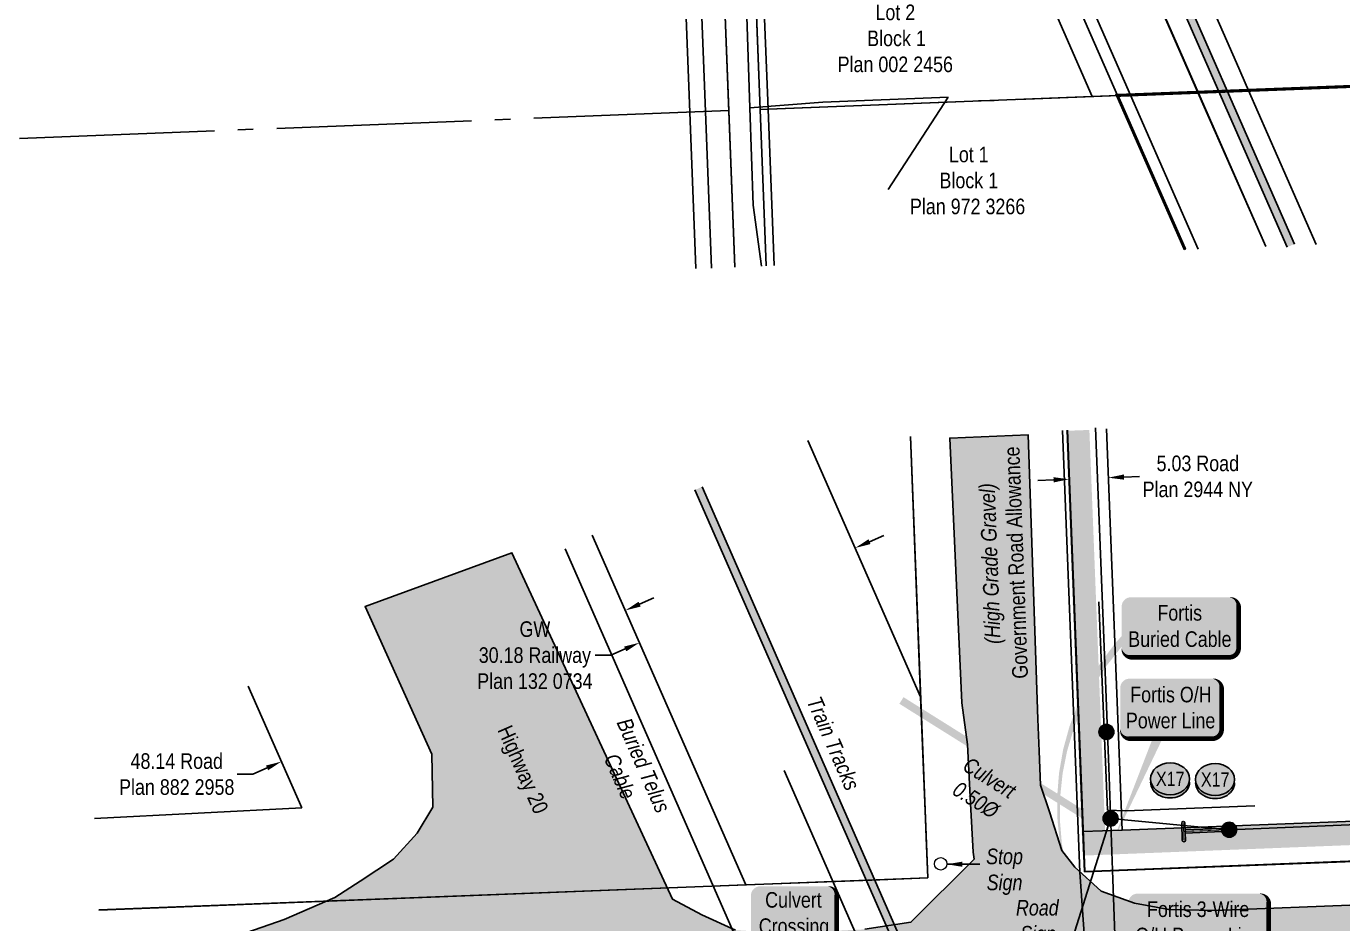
# Model space of a CAD drawing. Extents: x 665644 to 689199, y 5825051 to 5844826.
# Drawn here: x 687827 to 688671, y 5834488 to 5835063 of the extents above; entities that cross this region are included whole.
import ezdxf
from ezdxf.enums import TextEntityAlignment as Align

# ---------------------------------------------------------------- set-up
doc = ezdxf.new("R2010")
doc.units = 0
doc.header["$LTSCALE"] = 5
doc.header["$PDSIZE"] = 0.5
for name, pattern in [('BORDER2', [22.225, 6.35, -3.175, 6.35, -3.175, 0, -3.175]), ('foc-QUARTERLINE', [33, 25, -3, 2, -3]), ('foc-RAIL', [35, 25, -10]), ('POWERLINE5', [7.8, 2.4, -0.6, 0.6, -0.6, 0.6, -0.6, 2.4])]:
    doc.linetypes.add(name, pattern=pattern)
doc.layers.get('Defpoints').update_dxf_attribs({"color": 9})
for name, color, linetype in [('AS-CABLE', 224, 'foc-CABLE'), ('AS-FENCE', 48, 'foc-FENCE'), ('AS-POWER', 104, 'foc-POWER'), ('AS-POWER-EXISTING', 72, 'POWERLINE5'), ('AS-POWER-T', 104, 'Continuous'), ('AS-RAILWAY', 13, 'TRACKS'), ('AS-ROADS', 254, 'Continuous'), ('AS-SYMBOL', 7, 'Continuous'), ('AS-TELEPHONE', 224, 'foc-TEL'), ('AS-TELEPHONE-T', 224, 'Continuous'), ('CG-NOTES', 7, 'Continuous'), ('F-RW', 190, 'Continuous'), ('L-QSEC', 8, 'foc-QUARTERLINE'), ('L-ROAD-T', 7, 'Continuous'), ('L-SEC', 7, 'Continuous'), ('L-TITLEDB', 4, 'Continuous'), ('L-TITLEDB-T', 4, 'Continuous'), ('P-CROSSINGS', 250, 'Continuous')]:
    doc.layers.add(name, color=color, linetype=linetype)
doc.layers.add('AS-COUNTY', color=7, linetype='BORDER2', lineweight=60, true_color=0xcc33ff)
doc.layers.add('AS-GENERAL', color=48, linetype='Continuous', lineweight=18)
doc.layers.add('T-TEXT', color=48, linetype='Continuous', lineweight=18)
doc.layers.add('P-PROPOSED-WL5', color=7, linetype='Continuous', true_color=0xbe647c)
doc.styles.add('175L', font='ARIALN.TTF', dxfattribs={"height": 20})
doc.styles.add('80', font='ARIALN.TTF', dxfattribs={"height": 10})
doc.styles.add('80CG', font='ARIALN.TTF', dxfattribs={"height": 10})
doc.styles.add('80L', font='ARIALN.TTF', dxfattribs={"height": 10})
doc.styles.add('80LS', font='ARIALNI.TTF', dxfattribs={"height": 10})
doc.styles.add('Crossing', font='ARIALN.TTF', dxfattribs={"height": 10})
doc.styles.add('foc-LtypeFont', font='ARIALN.TTF', dxfattribs={"height": 7.35})
doc.linetypes.add('foc-CABLE', pattern='A,2,-1,["C",foc-LtypeFont,S=0.2,R=0,X=-0.625,Y=-0.75],-1.24,8', length=12.24)
doc.linetypes.add('foc-FENCE', pattern='A,10,-1,["X",foc-LtypeFont,S=0.2,R=0,X=-0.625,Y=-0.75],-1.24', length=12.24)
doc.linetypes.add('foc-POWER', pattern='A,6,-1,["P",foc-LtypeFont,S=0.2,R=0,X=-0.625,Y=-0.75],-1.24,4', length=12.24)
doc.linetypes.add('foc-TEL', pattern='A,2,-1,["T",foc-LtypeFont,S=0.2,R=0,X=-0.425,Y=-0.75],-1.24,8', length=12.24)
doc.linetypes.add('foc-TEL-NOLINE', pattern='A,0,-2,["T",foc-LtypeFont,S=0.2,R=0,X=-0.425,Y=-0.75],-10.24', length=12.24)
doc.linetypes.add('TRACKS', pattern='A,3.81,[130,ltypeshp1.shx,S=6.35,R=0,X=0,Y=0],3.81', length=7.62)
doc.dimstyles.new('Compass 5 000', dxfattribs={"dimscale": 5, "dimtxt": 9, "dimasz": 2, "dimexe": 0.2, "dimexo": 0.0625, "dimgap": 0.5, "dimtad": 0, "dimtih": 1, "dimtoh": 1, "dimzin": 0, "dimdsep": 46, "dimtxsty": '80CG', "dimcen": 0.1, "dimse1": 1, "dimse2": 1, "dimclrd": 256, "dimclrt": 256, "dimaunit": 1, "dimadec": 4, "dimazin": 0, "dimtfac": 0.06, "dimtofl": 0, "dimtmove": 0, "dimatfit": 1, "dimfxl": 0.2, "dimtolj": 1, "dimtzin": 0, "dimlwd": -1, "dimarcsym": 0})

# ---------------------------------------------------------------- blocks, each defined once
blk = doc.blocks.new('*U695')
h = blk.add_hatch(color=254)
edge = h.paths.add_edge_path()
edge.add_line((-21.5, -20), (21.5, -20))
edge.add_arc((21.5, -14), 6, 270, 360)
edge.add_line((27.5, -14), (27.5, 12.5))
edge.add_arc((21.5, 12.5), 6, 0, 90)
edge.add_line((21.5, 18.5), (-21.5, 18.5))
edge.add_arc((-21.5, 12.5), 6, 90, 180)
edge.add_line((-27.5, 12.5), (-27.5, -14))
edge.add_arc((-21.5, -14), 6, 180, 270)
at = {"color": 160, "flags": 128}
blk.add_lwpolyline([(-21.5, -20, 3, 3, 0), (21.5, -20, 3, 3, 0.414214), (27.5, -14, 3, 3, 0), (27.5, 12.5, 3, 0, 0.414214), (21.5, 18.5, 0, 0, 0), (-21.5, 18.5, 0, 0, 0.414214), (-27.5, 12.5, 0, 0, 0), (-27.5, -14, 0, 3, 0.414214)], format="xyseb", close=True, dxfattribs=at)
at = {"color": 160, "style": '80'}
blk.add_attdef('ENTER_TEXT_001', (-26.85, -4.92), '', height=10, dxfattribs=at)
blk = doc.blocks.new('*D2680')
at = {"layer": 'Defpoints', "color": 0, "transparency": 16777216}
for p in [(688495.76, 5834775.46), (688520.88, 5834776.44), (688520.98, 5834773.98)]:
    blk.add_point(p, dxfattribs=at)
at = {"layer": 'L-TITLEDB-T', "transparency": 16777216}
for p, q in [((688530.97, 5834774.37), (688540.96, 5834774.76)), ((688485.86, 5834772.61), (688475.87, 5834772.21))]:
    blk.add_line(p, q, dxfattribs=at)
for points in [[(688485.8, 5834774.27), (688485.93, 5834770.94), (688495.86, 5834773)], [(688530.9, 5834776.04), (688531.03, 5834772.71), (688520.98, 5834773.98)]]:
    blk.add_solid(points, dxfattribs=at)
at = {"layer": 'L-TITLEDB-T', "transparency": 16777216, "insert": (688578.32, 5834774.76), "char_height": 10, "attachment_point": 5, "style": '80CG'}
blk.add_mtext('\\A1;5.03 Road\\PPlan 2944 NY', dxfattribs=at)
blk = doc.blocks.new('*D2681')
at = {"layer": 'Defpoints', "color": 0, "transparency": 16777216}
for p in [(688208.18, 5834696.15), (687987.72, 5834599.23), (687990.93, 5834591.93)]:
    blk.add_point(p, dxfattribs=at)
at = {"layer": 'L-TITLEDB-T', "transparency": 16777216}
for p, q in [((688220.54, 5834692.88), (688229.69, 5834696.9)), ((687972.61, 5834583.88), (687962.61, 5834583.88)), ((687981.78, 5834587.91), (687972.61, 5834583.88))]:
    blk.add_line(p, q, dxfattribs=at)
for points in [[(688219.87, 5834694.4), (688221.21, 5834691.35), (688211.38, 5834688.85)], [(687981.1, 5834589.43), (687982.45, 5834586.38), (687990.93, 5834591.93)]]:
    blk.add_solid(points, dxfattribs=at)
at = {"layer": 'L-TITLEDB-T', "transparency": 16777216, "insert": (687923.87, 5834583.88), "char_height": 10, "attachment_point": 5, "style": '80CG'}
blk.add_mtext('\\A1;48.14 Road^JPlan 882 2958', dxfattribs=at)
blk = doc.blocks.new('*D2683')
at = {"layer": 'Defpoints', "color": 0, "transparency": 16777216}
for p in [(688368.65, 5834706.35), (688220.45, 5834668.19), (688230.37, 5834645.61)]:
    blk.add_point(p, dxfattribs=at)
at = {"layer": 'L-TITLEDB-T', "transparency": 16777216}
for p, q in [((688367.89, 5834732.94), (688377.05, 5834736.97)), ((688211.3, 5834664.17), (688202.14, 5834660.14)), ((688202.14, 5834660.14), (688192.14, 5834660.14))]:
    blk.add_line(p, q, dxfattribs=at)
for points in [[(688367.22, 5834734.47), (688368.56, 5834731.42), (688358.73, 5834728.92)], [(688210.63, 5834665.69), (688211.97, 5834662.64), (688220.45, 5834668.19)]]:
    blk.add_solid(points, dxfattribs=at)
at = {"layer": 'L-TITLEDB-T', "transparency": 16777216, "insert": (688153.41, 5834660.14), "char_height": 10, "attachment_point": 5, "style": '80CG'}
blk.add_mtext('\\A1;GW\\P30.18 Railway\\PPlan 132 0734', dxfattribs=at)
blk = doc.blocks.new('*U2677')
h = blk.add_hatch(color=255)
edge = h.paths.add_edge_path()
edge.add_line((-39, -20), (39, -20))
edge.add_arc((39, -14), 6, 270, 360)
edge.add_line((45, -14), (45, 12.5))
edge.add_arc((39, 12.5), 6, 0, 90)
edge.add_line((39, 18.5), (-39, 18.5))
edge.add_arc((-39, 12.5), 6, 90, 180)
edge.add_line((-45, 12.5), (-45, -14))
edge.add_arc((-39, -14), 6, 180, 270)
at = {"color": 104, "flags": 128}
blk.add_lwpolyline([(-39, -20, 3, 3, 0), (39, -20, 3, 3, 0.414214), (45, -14, 3, 3, 0), (45, 12.5, 3, 0, 0.414214), (39, 18.5, 0, 0, 0), (-39, 18.5, 0, 0, 0.414214), (-45, 12.5, 0, 0, 0), (-45, -14, 0, 3, 0.414214)], format="xyseb", close=True, dxfattribs=at)
blk.add_lwpolyline([(-50.83, -57.07, 0, 7.5, 0), (0, 0, 0, 0, 0)], format="xyseb", dxfattribs=at)
at = {"color": 104, "style": '80'}
blk.add_attdef('ENTER_TEXT_001', (-26.85, -4.92), '', height=10, dxfattribs=at)
blk = doc.blocks.new('*U2678')
h = blk.add_hatch(color=255)
h.dxf.hatch_style = 1
edge = h.paths.add_edge_path()
edge.add_arc((-0.04, 1.1), 0.2, 2.3192, 182.3192, ccw=False)
edge.add_line((0.16, 1.11), (0.21, -0.19))
edge.add_line((0.21, -0.19), (0.24, -1.09))
edge.add_arc((0.04, -1.1), 0.2, -177.6808, 2.3192, ccw=False)
edge.add_line((-0.16, -1.11), (-0.24, 1.09))
h = blk.add_hatch(color=255)
h.dxf.hatch_style = 1
edge = h.paths.add_edge_path()
edge.add_arc((5.85, 0.24), 0.2, -87.6808, 92.3192, ccw=False)
edge.add_line((5.86, 0.04), (0.21, -0.19))
edge.add_line((0.21, -0.19), (0.19, 0.21))
edge.add_line((0.19, 0.21), (5.84, 0.44))
at = {"color": 255}
blk.add_lwpolyline([(-0.24, 1.09, -1), (0.16, 1.11), (0.21, -0.19), (0.24, -1.09, -1), (-0.16, -1.11)], format="xyb", close=True, dxfattribs=at)
at = {"color": 72, "const_width": 0.1, "flags": 128}
for points in [[(-0.04, 1.1), (0.04, -1.1)], [(5.85, 0.24), (0, 0)]]:
    blk.add_lwpolyline(points, dxfattribs=at)
at = {"color": 255, "flags": 128}
blk.add_lwpolyline([(5.84, 0.44, -1), (5.86, 0.04), (0.21, -0.19), (0.19, 0.21)], format="xyb", close=True, dxfattribs=at)
blk = doc.blocks.new('xing2')
h = blk.add_hatch(color=50)
h.dxf.hatch_style = 1
edge = h.paths.add_edge_path()
edge.add_ellipse((0, 0), major_axis=(-12.5, 0), ratio=0.816297, start_angle=0, end_angle=360)
h = blk.add_hatch(color=250)
h.dxf.hatch_style = 1
edge = h.paths.add_edge_path()
edge.add_ellipse((0, -2.05), major_axis=(-12.5, 0), ratio=0.816297, start_angle=0, end_angle=180)
edge.add_line((12.5, -2.05), (12.5, 0))
edge.add_ellipse((0, 0), major_axis=(-12.5, 0), ratio=0.816297, start_angle=0, end_angle=180, ccw=False)
edge.add_line((-12.5, 0), (-12.5, -2.05))
at = {"color": 250}
blk.add_ellipse((0, 0), major_axis=(-12.5, 0), ratio=0.816297, dxfattribs=at)
blk.add_ellipse((0, -2.05), major_axis=(-12.5, 0), ratio=0.816297, start_param=0, end_param=3.141593, dxfattribs=at)
at = {"color": 250, "style": 'Crossing'}
blk.add_attdef('CROSSING', text='', height=9, dxfattribs=at).set_placement((0.09, 0.02), align=Align.MIDDLE_CENTER)
at = {"color": 250, "style": 'Crossing', "flags": 1}
for tag, p in [('OWNER', (0.09, -12.49)), ('DESCRIPTION', (0.09, -25.77)), ('LOCATION', (0.09, -39.3)), ('DWG_REF', (0.09, -52.84))]:
    blk.add_attdef(tag, text='', height=9, dxfattribs=at).set_placement(p, align=Align.MIDDLE_CENTER)
blk = doc.blocks.new('POWERPOLE')
h = blk.add_hatch(color=255)
edge = h.paths.add_edge_path()
edge.add_arc((0, 0), 0.96, 0, 360)
at = {"linetype": 'Continuous'}
for p, q in [((0.68, -0.68), (-0.68, 0.68)), ((-0.68, -0.68), (0.68, 0.68))]:
    blk.add_line(p, q, dxfattribs=at)
blk.add_circle((0, 0), 0.96, dxfattribs=at)
blk = doc.blocks.new('*U2679')
h = blk.add_hatch(color=255)
edge = h.paths.add_edge_path()
edge.add_line((-26.5, -20), (26.5, -20))
edge.add_arc((26.5, -14), 6, 270, 360)
edge.add_line((32.5, -14), (32.5, 12.5))
edge.add_arc((26.5, 12.5), 6, 0, 90)
edge.add_line((26.5, 18.5), (-26.5, 18.5))
edge.add_arc((-26.5, 12.5), 6, 90, 180)
edge.add_line((-32.5, 12.5), (-32.5, -14))
edge.add_arc((-26.5, -14), 6, 180, 270)
at = {"color": 104, "flags": 128}
blk.add_lwpolyline([(-26.5, -20, 3, 3, 0), (26.5, -20, 3, 3, 0.414214), (32.5, -14, 3, 3, 0), (32.5, 12.5, 3, 0, 0.414214), (26.5, 18.5, 0, 0, 0), (-26.5, 18.5, 0, 0, 0.414214), (-32.5, 12.5, 0, 0, 0), (-32.5, -14, 0, 3, 0.414214)], format="xyseb", close=True, dxfattribs=at)
blk.add_lwpolyline([(-38.12, -88.27, 0, 7.5, 0), (0, 0, 0, 0, 0)], format="xyseb", dxfattribs=at)
at = {"color": 104, "style": '80'}
blk.add_attdef('ENTER_TEXT_001', (-26.85, -4.92), '', height=10, dxfattribs=at)
blk = doc.blocks.new('*U2584')
h = blk.add_hatch(color=255)
edge = h.paths.add_edge_path()
edge.add_line((-31.5, -20), (31.5, -20))
edge.add_arc((31.5, -14), 6, 270, 360)
edge.add_line((37.5, -14), (37.5, 12.5))
edge.add_arc((31.5, 12.5), 6, 0, 90)
edge.add_line((31.5, 18.5), (-31.5, 18.5))
edge.add_arc((-31.5, 12.5), 6, 90, 180)
edge.add_line((-37.5, 12.5), (-37.5, -14))
edge.add_arc((-31.5, -14), 6, 180, 270)
at = {"color": 104, "flags": 128}
blk.add_lwpolyline([(-31.5, -20, 3, 3, 0), (31.5, -20, 3, 3, 0.414214), (37.5, -14, 3, 3, 0), (37.5, 12.5, 3, 0, 0.414214), (31.5, 18.5, 0, 0, 0), (-31.5, 18.5, 0, 0, 0.414214), (-37.5, 12.5, 0, 0, 0), (-37.5, -14, 0, 3, 0.414214)], format="xyseb", close=True, dxfattribs=at)
blk.add_lwpolyline([(-13.37, -15.39, 0, 7.5, 0), (0, 0, 0, 0, 0)], format="xyseb", dxfattribs=at)
at = {"color": 104, "style": '80'}
blk.add_attdef('ENTER_TEXT_001', (-26.85, -4.92), '', height=10, dxfattribs=at)

msp = doc.modelspace()

# ---------------------------------------------------------------- hatches: boundary and pattern name
at = {"layer": 'AS-ROADS'}
h = msp.add_hatch(color=256, dxfattribs=at)
h.dxf.hatch_style = 1
h.paths.add_polyline_path([(687926.246, 5834470.003), (687877.298, 5834469.084), (687877.453, 5834410.037), (688096.541, 5834413.554), (688119.19, 5834410.127), (688145.565, 5834398.012), (688160.537, 5834385.598), (688171.313, 5834377.515), (688186.981, 5834356.569), (688213.224, 5834306.309), (688246.812, 5834232.523), (688278.247, 5834163.917), (688342.474, 5834192.466), (688325.319, 5834231.059), (688303.101, 5834280.207), (688288.697, 5834320.062), (688284.125, 5834341.333), (688285.028, 5834359.937), (688286.854, 5834376.102), (688292.407, 5834392.004), (688299.741, 5834404.678), (688307.999, 5834414.913), (688325.704, 5834426.353), (688343.921, 5834435.339), (688366.392, 5834441.194), (688453.479, 5834448.145), (688762.645, 5834462.247), (688785.878, 5834462.493), (688784.274, 5834504.052), (688589.036, 5834496.518), (688559.704, 5834496.988), (688537.659, 5834501.051), (688516.289, 5834508.856), (688499.567, 5834524.274), (688491.218, 5834534.852), (688483.199, 5834559.698), (688477.557, 5834576.801), (688476.678, 5834598.633), (688475.848, 5834619.23), (688469.609, 5834801.361), (688419.322, 5834799.337), (688427.125, 5834629.646), (688430.676, 5834602.97), (688432.614, 5834565.089), (688434.286, 5834533.798), (688434.881, 5834529.283), (688394.397, 5834488.869), (688364.852, 5834484.378), (688314.694, 5834481.842), (688282.08, 5834483.817), (688260.337, 5834493.695), (688241.704, 5834503.679), (688138.674, 5834725.875), (688044.541, 5834691.381), (688087.424, 5834596.783), (688087.947, 5834562.811), (688078.011, 5834546.086), (688062.845, 5834529.362), (688041.403, 5834515.25), (688025.191, 5834504.797), (687992.767, 5834490.686), (687968.711, 5834482.324)])

# ---------------------------------------------------------------- linework, layer by layer
at = {"layer": 'AS-CABLE', "flags": 128}
for points in [[(688313.123, 5834586.219), (688458.392, 5834255.129)], [(688484.555, 5834436.036), (688522.409, 5834555.411)]]:
    msp.add_lwpolyline(points, dxfattribs=at)
at = {"layer": 'AS-COUNTY', "const_width": 2, "flags": 128}
msp.add_lwpolyline([(688570.098, 5834920.354), (688526.66, 5835019.106), (689099.066, 5835041.128), (689035.236, 5836668.495), (688209.68, 5836636.699), (688177.055, 5837440.041), (688146.331, 5838243.664), (687727.456, 5838227.425, -0.027746), (687726.199, 5838031.873), (687689.457, 5837420.74), (687686.027, 5837363.258, 0.09637), (687724.417, 5837052.946, 0.0029261), (687727.516, 5837043.344, 0.0242512), (687757.334, 5836965.676), (687907.177, 5836624.501), (687823.115, 5836621.174), (687657.303, 5836998.653), (687617.746, 5837088.665, 0.2424679), (687276.404, 5837365.251)], format="xyb", dxfattribs=at)
at = {"layer": 'AS-FENCE', "flags": 128}
msp.add_lwpolyline([(688514.833, 5834694.338), (688520.459, 5834560.836), (688532.276, 5834560.376), (688614.796, 5834563.667)], dxfattribs=at)
at = {"layer": 'AS-GENERAL', "const_width": 5.001, "flags": 128}
msp.add_lwpolyline([(688388.358, 5834631.125), (688511.678, 5834553.786)], dxfattribs=at)
at = {"layer": 'AS-GENERAL'}
msp.add_circle((688413.531, 5834526.382), 4, dxfattribs=at)
at = {"layer": 'AS-POWER', "flags": 128}
for points in [[(688298.624, 5834909.651), (688293.282, 5834948.791), (688291.152, 5835011.169), (688282.746, 5835271.478), (688280.128, 5835339.546), (688280.041, 5835341.839), (688267.281, 5835605.171)], [(688291.152, 5835011.169), (688338.029, 5835014.76), (688418.396, 5835018.057)], [(688418.396, 5835018.057), (688379.943, 5834958.847)], [(688536.119, 5834031.195), (688527.802, 5834404.245), (688523.807, 5834516.252), (688521.237, 5834588.25), (688519.284, 5834638.63), (688512.797, 5834805.877)], [(688522.409, 5834555.411), (688598.449, 5834548.255)], [(688598.449, 5834548.255), (688777.706, 5834555.747)]]:
    msp.add_lwpolyline(points, dxfattribs=at)
at = {"layer": 'AS-POWER-T', "flags": 128}
msp.add_lwpolyline([(688537.604, 5834677.591, 5, 0, 0.3158796), (688503.397, 5834495.456, 0, 0, 0)], format="xyseb", dxfattribs=at)
at = {"layer": 'AS-RAILWAY', "linetype": 'foc-RAIL', "ltscale": 0.7, "const_width": 5, "flags": 128}
msp.add_lwpolyline([(688637.913, 5834922.816), (687891.449, 5836624.112), (687710.811, 5837048.649, -0.0963483), (687671.806, 5837364.66), (687675.252, 5837422.084), (687681.315, 5837522.38)], format="xyb", dxfattribs=at)
at = {"layer": 'AS-RAILWAY', "linetype": 'Continuous', "flags": 128}
for points in [[(688635.624, 5834921.811), (687889.154, 5836623.12), (687708.468, 5837047.771, -0.0963778), (687669.312, 5837364.822), (687672.756, 5837422.234), (687678.819, 5837522.531)], [(688640.202, 5834923.82), (687893.744, 5836625.104), (687713.154, 5837049.527, -0.0963187), (687674.301, 5837364.499), (687677.747, 5837421.935), (687683.81, 5837522.229)]]:
    msp.add_lwpolyline(points, format="xyb", dxfattribs=at)
at = {"layer": 'AS-RAILWAY', "linetype": 'foc-RAIL', "ltscale": 0.7, "const_width": 5, "flags": 128}
msp.add_lwpolyline([(688588.06, 5834015.598), (688258.321, 5834767.12)], dxfattribs=at)
at = {"layer": 'AS-RAILWAY', "linetype": 'Continuous', "flags": 128}
for points in [[(688585.776, 5834014.581), (688256.032, 5834766.114)], [(688590.344, 5834016.615), (688260.61, 5834768.125)]]:
    msp.add_lwpolyline(points, dxfattribs=at)
at = {"layer": 'AS-ROADS', "flags": 128}
for points in [[(688784.274, 5834504.052), (688589.036, 5834496.518), (688559.704, 5834496.988), (688537.659, 5834501.051), (688516.289, 5834508.856), (688499.567, 5834524.274), (688491.218, 5834534.852), (688483.199, 5834559.698), (688477.557, 5834576.801), (688476.678, 5834598.633), (688475.848, 5834619.23), (688469.609, 5834801.361), (688419.322, 5834799.337), (688427.125, 5834629.646), (688430.676, 5834602.97), (688432.614, 5834565.089), (688434.286, 5834533.798), (688434.881, 5834529.283), (688394.397, 5834488.869), (688364.852, 5834484.378)], [(688282.08, 5834483.817), (688260.337, 5834493.695), (688241.704, 5834503.679), (688138.674, 5834725.875), (688044.541, 5834691.381), (688087.424, 5834596.783), (688087.947, 5834562.811), (688078.011, 5834546.086), (688062.845, 5834529.362), (688041.403, 5834515.25), (688025.191, 5834504.797), (687992.767, 5834490.686), (687968.711, 5834482.324)]]:
    msp.add_lwpolyline(points, dxfattribs=at)
at = {"layer": 'AS-TELEPHONE', "linetype": 'foc-TEL-NOLINE', "flags": 128}
msp.add_lwpolyline([(687275.667, 5837417.131, -0.2484562), (687664.228, 5837109.417), (687875.407, 5836623.493), (688222.619, 5835832.339), (688621.806, 5834922.191)], format="xyb", dxfattribs=at)
msp.add_lwpolyline([(688281.596, 5834908.991), (688246.721, 5835813.156)], dxfattribs=at)
at = {"layer": 'AS-TELEPHONE', "flags": 128}
msp.add_lwpolyline([(688509.768, 5834420.839), (688502.744, 5834521.054), (688491.671, 5834804.309)], dxfattribs=at)
at = {"layer": 'AS-TELEPHONE', "elevation": -4531.487, "flags": 128}
msp.add_lwpolyline([(688172.797, 5834728.332), (688271.349, 5834503.971), (688502.897, 5833976.51)], dxfattribs=at)
at = {"layer": 'F-RW', "flags": 128}
for points in [[(688252.734, 5835008.407), (688235.272, 5835459.359)], [(688262.724, 5835008.789), (688245.263, 5835459.752)], [(688256.618, 5834908.021), (688252.734, 5835008.407)], [(688266.628, 5834908.41), (688262.724, 5835008.789)]]:
    msp.add_lwpolyline(points, dxfattribs=at)
at = {"layer": 'L-QSEC', "flags": 128}
for points in [[(688297.811, 5835010.148), (689199.25, 5835044.867)], [(688277.708, 5835009.373), (687475.643, 5834977.807)]]:
    msp.add_lwpolyline(points, dxfattribs=at)
at = {"layer": 'L-SEC', "flags": 128}
for points in [[(688246.721, 5835813.155), (688262.215, 5835411.264), (688277.708, 5835009.373)], [(688297.811, 5835010.148), (688282.317, 5835412.042), (688266.824, 5835813.935)], [(688301.698, 5834909.77), (688297.811, 5835010.148)], [(688277.708, 5835009.373), (688281.596, 5834908.991)], [(688394.207, 5834800.49), (688405.3, 5834517.445)], [(688505.807, 5834521.387), (688494.714, 5834804.428)], [(688783.988, 5834532.276), (688505.807, 5834521.387)], [(688405.3, 5834517.445), (687873.947, 5834496.84)]]:
    msp.add_lwpolyline(points, dxfattribs=at)
at = {"layer": 'L-TITLEDB', "flags": 128}
for points in [[(688273.229, 5835646.873), (688297.805, 5835010.159)], [(688535.229, 5835019.294), (688279.951, 5835600.878)], [(688603.089, 5835039.918), (688475.558, 5835330.403)], [(688575.42, 5835027.77), (688447.966, 5835318.273)], [(688526.835, 5835018.971), (688400.4, 5835307.111)], [(688299.565, 5835094.851), (688302.848, 5835010.358)], [(688510.656, 5835018.33), (688474.247, 5835101.581)], [(688603.089, 5835039.918), (688610.858, 5835022.184)], [(688575.42, 5835027.77), (688578.42, 5835020.944)], [(688510.656, 5835018.33), (688526.835, 5835018.971)], [(688526.835, 5835018.971), (688570.241, 5834920.19)], [(688535.229, 5835019.294), (688578.621, 5834920.515)], [(688578.42, 5835020.944), (688621.844, 5834922.192)], [(688610.858, 5835022.184), (688654.166, 5834923.446)], [(688297.805, 5835010.159), (688301.702, 5834909.771)], [(688302.848, 5835010.358), (688510.656, 5835018.33)], [(688306.742, 5834909.966), (688302.848, 5835010.358)], [(688400.679, 5834633.42), (688394.126, 5834800.487)], [(688494.627, 5834804.424), (688504.707, 5834547.005)], [(688519.745, 5834805.408), (688529.83, 5834547.975)], [(688328.435, 5834797.913), (688400.679, 5834633.42)], [(688328.435, 5834797.913), (688400.679, 5834633.42)], [(688288.695, 5834512.815), (688190.153, 5834737.181)], [(687969.65, 5834640.336), (688003.985, 5834562.237)], [(687969.65, 5834640.336), (688003.985, 5834562.237)], [(688403.75, 5834555.036), (688400.679, 5834633.42)], [(687871.16, 5834555.363), (688003.985, 5834562.237)], [(687871.16, 5834555.363), (688003.985, 5834562.237)], [(688404.22, 5834543.049), (688403.75, 5834555.036)], [(688783.007, 5834557.762), (688529.83, 5834547.975)], [(688529.83, 5834547.975), (688504.707, 5834547.005)], [(688504.707, 5834547.005), (688505.742, 5834521.172)], [(688405.23, 5834517.296), (688404.22, 5834543.049)], [(688505.742, 5834521.172), (688783.997, 5834532.023)], [(687873.955, 5834496.671), (688288.695, 5834512.815)], [(688288.695, 5834512.815), (688369.47, 5834515.926)], [(688369.47, 5834515.926), (688405.23, 5834517.296)]]:
    msp.add_lwpolyline(points, dxfattribs=at)
at = {"layer": 'P-PROPOSED-WL5', "const_width": 15, "flags": 128}
msp.add_lwpolyline([(688782.437, 5834550.044), (688511.7, 5834539.433), (688501.323, 5834804.316)], dxfattribs=at)

# ---------------------------------------------------------------- block references
at = {"layer": 'AS-POWER-EXISTING', "color": 3, "xscale": 5.000620076889534, "yscale": 5.000620076889534, "zscale": 5.000620076889534}
for p in [(688519.739, 5834610.953), (688522.409, 5834555.411), (688598.449, 5834548.255)]:
    msp.add_blockref('POWERPOLE', p, dxfattribs=at)
at = {"layer": 'AS-POWER-T'}
ref = msp.add_blockref('*U2584', (688566.995, 5834678.818), dxfattribs=dict(at, xscale=0.9998229880505195, yscale=0.9998229880505195, zscale=0.9998229880505195, rotation=359.9812632251431))
ref.add_attrib('ENTER_TEXT_001', 'Fortis', (688552.418, 5834682.329), dxfattribs={"layer": '0', "color": 104, "height": 9.9982, "rotation": 359.981263, "style": '80'})
ref.add_attrib('ENTER_TEXT_002', 'Buried Cable', (688533.712, 5834665.494), dxfattribs={"layer": '0', "color": 104, "height": 9.99823, "rotation": 359.981263, "style": '80'})
ref = msp.add_blockref('*U2679', (688561.074, 5834626.598), dxfattribs=dict(at, xscale=0.9998229880505195, yscale=0.9998229880505195, zscale=0.9998229880505195, rotation=359.9812632251431))
ref.add_attrib('ENTER_TEXT_001', 'Fortis O/H', (688534.978, 5834629.932), dxfattribs={"layer": '0', "color": 104, "height": 9.9982, "rotation": 359.981263, "style": '80'})
ref.add_attrib('ENTER_TEXT_002', 'Power Line', (688532.231, 5834613.269), dxfattribs={"layer": '0', "color": 104, "height": 9.9982, "rotation": 359.981263, "style": '80'})
ref = msp.add_blockref('*U2677', (688578.767, 5834488.797), dxfattribs=dict(at, xscale=0.9998229880505195, yscale=0.9998229880505195, zscale=0.9998229880505195))
ref.add_attrib('ENTER_TEXT_001', 'Fortis 3-Wire', (688545.765, 5834492.283), dxfattribs={"layer": '0', "color": 104, "height": 9.99823, "style": '80'})
ref.add_attrib('ENTER_TEXT_002', 'O/H Power Line', (688538.304, 5834475.442), dxfattribs={"layer": '0', "color": 104, "height": 9.99823, "style": '80'})
at = {"layer": 'AS-SYMBOL', "color": 3, "xscale": 5.000620076889534, "yscale": 5.000620076889534, "zscale": 5.000620076889534}
msp.add_blockref('*U2678', (688569.185, 5834547.07), dxfattribs=at)
at = {"layer": 'CG-NOTES'}
ref = msp.add_blockref('*U695', (688319.381, 5834493.46), dxfattribs=dict(at, xscale=1.000131017163248, yscale=1.000131017163248, zscale=1.000131017163248))
ref.add_attrib('ENTER_TEXT_001', 'Culvert', (688300.999, 5834498.264), dxfattribs={"layer": '0', "color": 160, "height": 10.0013, "style": '80'})
ref.add_attrib('ENTER_TEXT_002', 'Crossing', (688296.902, 5834481.417), dxfattribs={"layer": '0', "color": 160, "height": 10.0013, "style": '80'})
at = {"layer": 'P-CROSSINGS'}
msp.add_blockref('xing2', (688560.547, 5834580.851), dxfattribs=at).add_auto_attribs({'CROSSING': 'X17'})
at = {"layer": 'P-CROSSINGS', "rotation": 359.9812632251431}
msp.add_blockref('xing2', (688589.397, 5834580.432), dxfattribs=at).add_auto_attribs({'CROSSING': 'X17'})

# ---------------------------------------------------------------- texts
at = {"layer": 'AS-TELEPHONE-T', "insert": (688213.391, 5834624.135), "char_height": 10.00124, "attachment_point": 1, "rotation": 293.713804, "style": '175L'}
msp.add_mtext_dynamic_manual_height_columns('\\pi3.4496;{\\fArial Narrow|b0|i1|c0|p34;Buried Telus \\P\\pi21.044;Cable}', width=70.69302, gutter_width=50, heights=[0], dxfattribs=at)
at = {"layer": 'L-ROAD-T', "style": '80L'}
msp.add_text('Government Road Allowance', height=10.00124, rotation=92.127014, dxfattribs=at).set_placement((688461.727, 5834719.507), align=Align.MIDDLE_CENTER)
at = {"layer": 'L-ROAD-T', "insert": (688138.205, 5834616.711), "char_height": 10.00124, "attachment_point": 1, "rotation": 293.713073, "style": '80L'}
msp.add_mtext_dynamic_manual_height_columns('\\pi0.48635;Highway 20', width=59.38377, gutter_width=50, heights=[0], dxfattribs=at)
at = {"layer": 'L-TITLEDB-T', "char_height": 10.00124, "attachment_point": 1, "rotation": 359.981263, "style": '80L'}
for s, insert in [('\\pi24.694;Lot 2\\P\\pi19.42;Block 1\\P\\pi0.48548;Plan 002 2456', (688347.003, 5835077.394)), ('\\pi25.451;Lot 1\\P\\pi19.42;Block 1\\P\\pi0.48548;Plan 972 3266', (688393.341, 5834986.265))]:
    msp.add_mtext_dynamic_manual_height_columns(s, width=73.44925, gutter_width=50, heights=[0], dxfattribs=dict(at, insert=insert))
at = {"layer": 'T-TEXT', "style": '80LS'}
msp.add_text('(High Grade Gravel)', height=10.00124, rotation=92.127014, dxfattribs=at).set_placement((688445.061, 5834718.881), align=Align.MIDDLE_CENTER)
at = {"layer": 'T-TEXT', "insert": (688431.637, 5834595.735), "char_height": 10.00124, "attachment_point": 1, "rotation": 327.906363, "style": '80L'}
msp.add_mtext_dynamic_manual_height_columns('\\pi0.5662;{\\fArial Narrow|b0|i1|c0|p34;Culvert\\P\\pi3.22;0.50Ø}', width=36.82578, gutter_width=50, heights=[0], dxfattribs=at)
at = {"layer": 'T-TEXT', "char_height": 10.00124, "attachment_point": 1, "style": '80L'}
for s, insert in [('\\pi7.1564;{\\fArial Narrow|b0|i1|c0|p34;Stop\\P\\pi7.4941;Sign}', (688435.491, 5834536.127)), ('\\pi4.7175;{\\fArial Narrow|b0|i1|c0|p34;Road\\P\\pi7.4941;Sign}', (688457.042, 5834503.217))]:
    msp.add_mtext_dynamic_manual_height_columns(s, width=36.82578, gutter_width=50, heights=[0], dxfattribs=dict(at, insert=insert))

# ---------------------------------------------------------------- dimensions: what is measured, and where the dimension line sits
at = {"layer": 'L-TITLEDB-T'}
dim = msp.add_aligned_dim(p1=(688495.761, 5834775.46), p2=(688520.88, 5834776.444), distance=-2.465, text='5.03 Road\\PPlan 2944 NY', dimstyle='Compass 5 000', dxfattribs=at)
dim.commit()
dim.dimension.update_dxf_attribs({"geometry": '*D2680', "text_midpoint": (688578.321, 5834774.764)})
dim = msp.add_linear_dim(base=(687990.929, 5834591.933), p1=(688208.176, 5834696.146), p2=(687987.723, 5834599.226), angle=203.732148, text='48.14 Road^JPlan 882 2958', dimstyle='Compass 5 000', dxfattribs=at)
dim.commit()
dim.dimension.update_dxf_attribs({"geometry": '*D2681', "text_midpoint": (687923.865, 5834583.88), "dimtype": 161})

# ---------------------------------------------------------------- leaders
at = {"layer": 'T-TEXT', "path_type": 1}
msp.add_leader([(688417.425, 5834526.109), (688438.698, 5834526.109)], dimstyle='Compass 5 000', override={"dimgap": 0.5, "dimtad": 0}, dxfattribs=at)

# ---------------------------------------------------------------- next in the draw order: texts
at = {"layer": 'AS-GENERAL', "insert": (688349.319, 5834605.616), "char_height": 10.0023, "width": 63.74357, "attachment_point": 2, "rotation": 293.636828, "style": '80LS', "bg_fill": 2}
msp.add_mtext('Train Tracks', dxfattribs=at)

# ---------------------------------------------------------------- next in the draw order: dimensions: what is measured, and where the dimension line sits
at = {"layer": 'L-TITLEDB-T'}
dim = msp.add_linear_dim(base=(688220.454, 5834668.19), p1=(688368.651, 5834706.345), p2=(688230.371, 5834645.612), angle=203.711317, text='GW\\P30.18 Railway\\PPlan 132 0734', dimstyle='Compass 5 000', dxfattribs=at)
dim.commit()
dim.dimension.update_dxf_attribs({"geometry": '*D2683', "text_midpoint": (688153.411, 5834660.144), "dimtype": 161})

doc.saveas('drawing.dxf')
